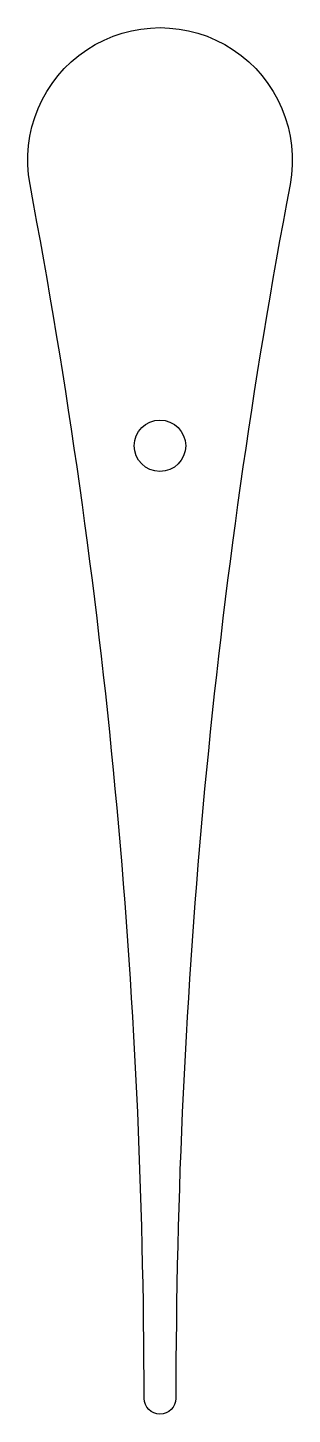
# Model space of a CAD drawing. Header units: millimetres. Extents: x -12 to 13, y -92 to 39.
import ezdxf

# ---------------------------------------------------------------- set-up
doc = ezdxf.new("R2010")
doc.units = ezdxf.units.MM
doc.layers.get('0').update_dxf_attribs({"linetype": 'CONTINUOUS'})

msp = doc.modelspace()

# ---------------------------------------------------------------- linework, layer by layer
msp.add_lwpolyline([(-1.46, -90.1, 0.046587), (-12.24, 24.58, -1.206774), (12.33, 24.58, 0.046587), (1.54, -90.1, -0.99936)], format="xyb", close=True)
msp.add_circle((0.04, -0.1), 2.43)

doc.saveas('drawing.dxf')
